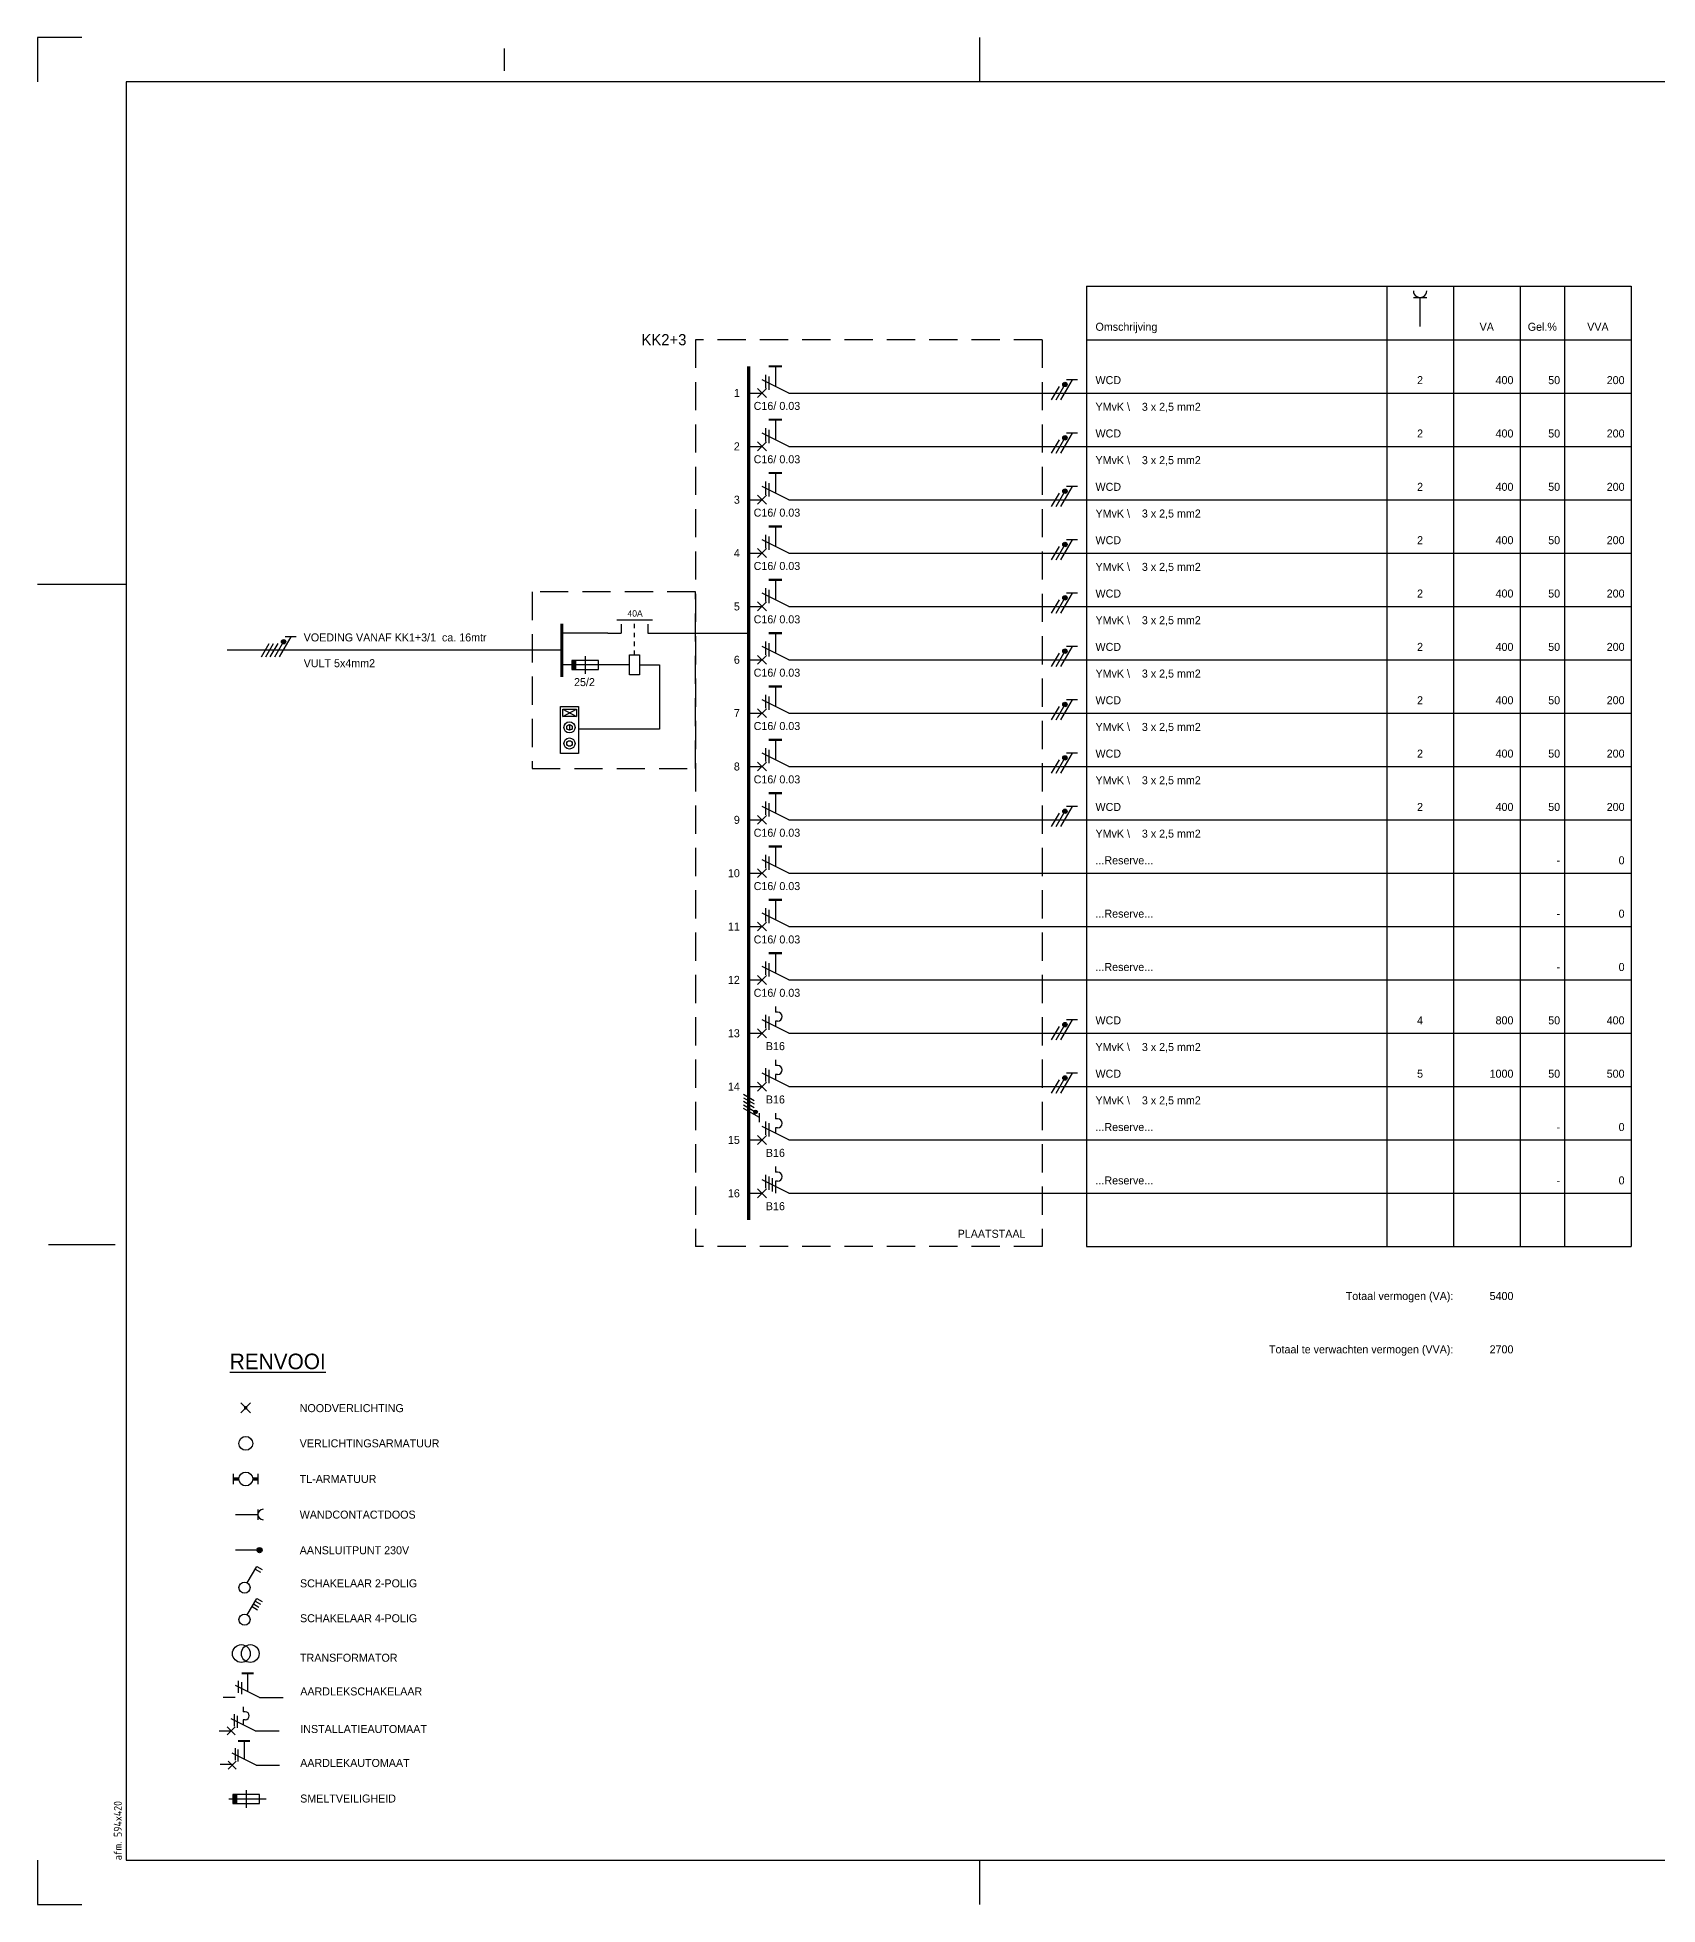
# Model space of a CAD drawing. Header units: millimetres. Extents: x 0 to 594, y 0 to 420.
# Drawn here: x 0 to 364.4, y 0 to 420 of the extents above; entities that cross this region are included whole.
import ezdxf
from ezdxf.enums import TextEntityAlignment as Align

# ---------------------------------------------------------------- set-up
doc = ezdxf.new("R2010")
doc.units = ezdxf.units.MM
doc.linetypes.add('HIDDEN', pattern=[9.525, 6.35, -3.175])
doc.linetypes.add('STABI11', pattern=[2, 1, -1])
doc.layers.get('0').update_dxf_attribs({"linetype": 'CONTINUOUS'})
for name, color, linetype in [('00att018', 1, 'CONTINUOUS'), ('00kad018', 1, 'CONTINUOUS'), ('00kad070', 5, 'CONTINUOUS'), ('BL$2----_KADER', 7, 'CONTINUOUS'), ('EL$1----', 3, 'CONTINUOUS'), ('EL$1----_KK2+3', 3, 'CONTINUOUS')]:
    doc.layers.add(name, color=color, linetype=linetype)
doc.styles.add('BURO-018', font='BUROFONT', dxfattribs={"height": 1.8})
doc.styles.add('BURO-035', font='BUROFONT.shx', dxfattribs={"height": 3.5})
doc.styles.add('ISO', font='isocp.shx')

# ---------------------------------------------------------------- blocks, each defined once
blk = doc.blocks.new('A$C6BEE4A7F')
at = {"color": 0, "linetype": 'Continuous'}
for p, q in [((10.16, 3.75), (10.16, 5.25)), ((7.91, 3.75), (12.41, 3.75)), ((7.91, 1.5), (7.91, 3.75)), ((7.91, 3), (7.91, 3)), ((12.41, 1.5), (7.91, 1.5)), ((10.16, 1.5), (10.16, 0)), ((12.41, 3.75), (12.41, 1.5))]:
    blk.add_line(p, q, dxfattribs=at)
at = {"color": 0, "linetype": 'STABI11'}
blk.add_line((7.91, 2.62), (0, 2.62), dxfattribs=at)
blk = doc.blocks.new('M18')
at = {"color": 0, "linetype": 'Continuous'}
for p, q in [((-3, 23), (-3, 31)), ((-2, 30), (0, 30)), ((0, 30), (0, 33)), ((-2, 24), (0, 24)), ((0, 21), (0, 24))]:
    blk.add_line(p, q, dxfattribs=at)
at = {"color": 1, "style": 'BURO-018'}
blk.add_attdef('E_VRIJ1', (-6, 24), '', height=1.8, rotation=90, dxfattribs=at)
at = {"color": 1, "linetype": 'Continuous', "style": 'BURO-018'}
blk.add_attdef('E_IMS', text='', height=1.8, rotation=90, dxfattribs=at).set_placement((3, 24), align=Align.TOP_LEFT)
blk = doc.blocks.new('0721011F')
at = {"color": 0, "linetype": 'Continuous'}
blk.add_line((-2, -3), (2, -3), dxfattribs=at)
blk = doc.blocks.new('072102A')
at = {"color": 0, "linetype": 'Continuous'}
for p, q in [((1, 0), (-1, 0)), ((-1, 0), (-1, -6)), ((1, -6), (1, 0)), ((-1, -6), (1, -6))]:
    blk.add_line(p, q, dxfattribs=at)
blk.add_solid([(1, -5), (1, -6), (-1, -5), (-1, -6)], dxfattribs=at)
at = {"color": 0, "linetype": 'Continuous', "style": 'BURO-018', "flags": 1}
for tag, p in [('E_ID', (0, 0)), ('E_MATCODE', (0, -5))]:
    blk.add_attdef(tag, p, '', height=1.8, dxfattribs=at)
at = {"color": 0, "linetype": 'Continuous', "style": 'BURO-018'}
blk.add_attdef('E_KODE', text='', height=1.8, dxfattribs=at).set_placement((-3, -3), align=Align.MIDDLE_RIGHT)
blk = doc.blocks.new('HL3')
at = {"color": 0, "linetype": 'Continuous'}
for p, q in [((-3, 6.98), (-3, 4.48)), ((-3, 5.73), (1.5, 3.13)), ((1.5, 2.13), (-1.5, 3.87)), ((1.5, 1.13), (-1.5, 2.87)), ((1.5, 0.13), (-1.5, 1.87)), ((1.5, -0.87), (-1.5, 0.87))]:
    blk.add_line(p, q, dxfattribs=at)
at = {"color": 0, "linetype": 'Continuous', "const_width": 0.5}
blk.add_lwpolyline([(-1.68, 4.12, 1), (-2.18, 4.12, 1)], format="xyb", close=True, dxfattribs=at)
at = {"color": 0, "linetype": 'Continuous'}
blk.add_circle((-1.93, 4.12), 0.5, dxfattribs=at)
blk = doc.blocks.new('RENV_DION')
at = {"layer": 'EL$1----', "linetype": 'Continuous'}
for p, q in [((485.12, 256.64), (487.32, 254.44)), ((487.32, 256.64), (485.12, 254.44)), ((483.5, 238.37), (483.5, 240.7)), ((488.94, 240.7), (488.94, 238.37)), ((483.89, 231.54), (488.94, 231.54)), ((488.94, 232.7), (488.94, 230.37)), ((489.33, 223.54), (483.89, 223.54)), ((486.57, 208.98), (488.69, 212.65)), ((487.64, 210.83), (488.85, 210.13)), ((487.99, 211.43), (489.2, 210.73)), ((488.34, 212.04), (489.55, 211.34)), ((488.69, 212.65), (489.9, 211.95)), ((484.62, 191.43), (484.62, 194.13)), ((485.3, 193.8), (485.3, 191.1)), ((486.65, 195.82), (486.65, 191.77)), ((489.35, 190.42), (483.95, 193.12)), ((488.36, 182.91), (482.96, 185.61)), ((483.63, 186.63), (483.63, 183.93)), ((484.31, 186.29), (484.31, 183.59)), ((485.66, 188.31), (485.66, 187.19)), ((486.11, 187.19), (485.66, 187.19)), ((486.11, 185.39), (485.66, 185.39)), ((485.66, 185.39), (485.66, 184.26)), ((480.26, 182.91), (482.96, 182.91)), ((482.06, 183.81), (483.86, 182.01)), ((483.86, 183.81), (482.06, 182.01)), ((488.36, 182.91), (493.76, 182.91)), ((488.54, 175.18), (483.14, 177.88)), ((485.84, 180.58), (485.84, 176.53)), ((484.04, 176.08), (482.24, 174.28)), ((482.24, 176.08), (484.04, 174.28)), ((489.31, 168.57), (483.31, 168.57)), ((483.31, 168.57), (483.31, 166.57)), ((486.31, 169.57), (486.31, 165.57)), ((489.31, 166.57), (489.31, 168.57)), ((482.39, 167.57), (490.81, 167.57)), ((483.31, 166.57), (489.31, 166.57))]:
    blk.add_line(p, q, dxfattribs=at)
at = {"layer": 'EL$1----', "color": 3, "linetype": 'Continuous'}
for p, q in [((486.57, 216.18), (488.69, 219.85)), ((488.34, 219.25), (489.55, 218.55)), ((488.69, 219.85), (489.9, 219.15))]:
    blk.add_line(p, q, dxfattribs=at)
at = {"layer": 'EL$1----'}
for p, q in [((483.86, 190.42), (481.16, 190.42)), ((489.35, 190.42), (494.66, 190.42)), ((483.9, 176.31), (483.9, 179.01)), ((484.49, 175.97), (484.49, 178.67)), ((483.14, 175.29), (480.44, 175.29)), ((488.54, 175.18), (493.85, 175.18))]:
    blk.add_line(p, q, dxfattribs=at)
at = {"layer": 'EL$1----', "linetype": 'Continuous'}
for points, const_width in [([(486.41, 255.54, 1), (486.02, 255.54, 1)], 0.389), ([(489.33, 223.83, 1), (489.33, 223.24, 1)], 0.583)]:
    blk.add_lwpolyline(points, format="xyb", close=True, dxfattribs=dict(at, const_width=const_width))
for points, const_width in [([(484.66, 239.54), (483.5, 239.54)], 0.778), ([(487.77, 239.54), (488.94, 239.54)], 0.778), ([(485.3, 195.82), (488, 195.82)], 0.45), ([(484.49, 180.58), (487.19, 180.58)], 0.45)]:
    blk.add_lwpolyline(points, dxfattribs=dict(at, const_width=const_width))
for centre, radius in [((486.22, 247.54), 1.56), ((486.22, 239.54), 1.56), ((489.33, 223.54), 0.583), ((485.95, 207.9), 1.25), ((485.24, 200.27), 2), ((487.24, 200.27), 2)]:
    blk.add_circle(centre, radius, dxfattribs=at)
at = {"layer": 'EL$1----', "color": 3, "linetype": 'Continuous'}
blk.add_circle((485.95, 215.1), 1.25, dxfattribs=at)
at = {"layer": 'EL$1----', "linetype": 'Continuous'}
for centre, radius, start, end in [((490.11, 231.54), 1.17, 90, 270), ((486.11, 186.29), 0.9, 270, 90)]:
    blk.add_arc(centre, radius, start, end, dxfattribs=at)
blk.add_solid([(483.31, 168.57), (484.31, 168.57), (483.31, 166.57), (484.31, 166.57)], dxfattribs=at)
at = {"layer": 'EL$1----', "color": 3, "style": 'BURO-035'}
blk.add_text('%%URENVOOI', height=3.5, dxfattribs=at).set_placement((482.63, 264.23))
at = {"layer": 'EL$1----', "color": 1, "style": 'BURO-018'}
for s, p in [('NOODVERLICHTING', (498.36, 255.47)), ('VERLICHTINGSARMATUUR', (498.36, 247.55)), ('TL-ARMATUUR', (498.36, 239.54)), ('WANDCONTACTDOOS', (498.36, 231.52)), ('AANSLUITPUNT 230V', (498.36, 223.5)), ('SCHAKELAAR 2-POLIG', (498.43, 216.06)), ('SCHAKELAAR 4-POLIG', (498.43, 208.21)), ('TRANSFORMATOR', (498.43, 199.33)), ('AARDLEKSCHAKELAAR', (498.49, 191.75)), ('INSTALLATIEAUTOMAAT', (498.49, 183.3)), ('AARDLEKAUTOMAAT', (498.47, 175.66)), ('SMELTVEILIGHEID', (498.47, 167.66))]:
    blk.add_text(s, height=1.8, dxfattribs=at).set_placement(p, align=Align.MIDDLE_LEFT)
blk = doc.blocks.new('a2-windesheim-hor')
at = {"layer": '00kad018', "color": 1}
for p, q in [((0, 420), (0, 410)), ((10, 420), (0, 420)), ((212, 410), (212, 420)), ((105, 417.5), (105, 412.5)), ((0, 297), (20, 297)), ((2.5, 148.5), (17.5, 148.5)), ((0, 10), (0, 0)), ((212, 0), (212, 10)), ((0, 0), (10, 0))]:
    blk.add_line(p, q, dxfattribs=at)
at = {"layer": '00kad070', "color": 5}
for p, q in [((584, 410), (20, 410)), ((20, 410), (20, 10)), ((20, 10), (584, 10))]:
    blk.add_line(p, q, dxfattribs=at)
at = {"layer": '00att018', "color": 1, "style": 'ISO'}
blk.add_text('afm. 594x420', height=1.8, rotation=90, dxfattribs=at).set_placement((19, 10))
blk = doc.blocks.new('L1')
at = {"color": 0, "linetype": 'Continuous'}
for p, q in [((-3, 73.98), (-3, 71.48)), ((-3, 72.73), (1.5, 70.13)), ((1.5, 69.13), (-1.5, 70.87)), ((1.5, 68.13), (-1.5, 69.87))]:
    blk.add_line(p, q, dxfattribs=at)
at = {"color": 0, "linetype": 'Continuous', "const_width": 0.5}
blk.add_lwpolyline([(-1.68, 71.12, 1), (-2.18, 71.12, 1)], format="xyb", close=True, dxfattribs=at)
at = {"color": 0, "linetype": 'Continuous'}
blk.add_circle((-1.93, 71.12), 0.5, dxfattribs=at)
blk = doc.blocks.new('111104')
at = {"color": 0, "linetype": 'Continuous'}
for p, q in [((-3, 6.98), (-3, 4.48)), ((-3, 5.73), (1.5, 3.13)), ((1.5, 2.13), (-1.5, 3.87)), ((1.5, 1.13), (-1.5, 2.87)), ((1.5, 0.13), (-1.5, 1.87)), ((1.5, -0.87), (-1.5, 0.87))]:
    blk.add_line(p, q, dxfattribs=at)
at = {"color": 0, "linetype": 'Continuous', "const_width": 0.5}
blk.add_lwpolyline([(-1.68, 4.12, 1), (-2.18, 4.12, 1)], format="xyb", close=True, dxfattribs=at)
at = {"color": 0, "linetype": 'Continuous'}
blk.add_circle((-1.93, 4.12), 0.5, dxfattribs=at)
blk = doc.blocks.new('B8')
at = {"color": 0, "linetype": 'Continuous'}
for p, q in [((0, 9), (0, 21)), ((0, 9), (-3, 3)), ((-6, 6), (-1.5, 6)), ((-3.75, 4.5), (-0.75, 4.5)), ((-4.12, 3.75), (-1.12, 3.75)), ((-1, 2), (1, 4)), ((-1, 4), (1, 2)), ((0, 0), (0, 3))]:
    blk.add_line(p, q, dxfattribs=at)
at = {"color": 0, "linetype": 'Continuous', "const_width": 0.5}
blk.add_lwpolyline([(-6, 4.5), (-6, 7.5)], dxfattribs=at)
at = {"color": 1, "style": 'BURO-018'}
blk.add_attdef('E_VRIJ1', (-3, 12), '', height=1.8, rotation=90, dxfattribs=at)
at = {"color": 1, "linetype": 'Continuous', "style": 'BURO-018'}
blk.add_attdef('E_IAAN', text='', height=1.8, rotation=90, dxfattribs=at).set_placement((2, 6.9), align=Align.TOP_LEFT)
blk.add_attdef('E_IAA', text='', height=1.8, rotation=90, dxfattribs=at).set_placement((2, 6.2), align=Align.TOP_RIGHT)
blk = doc.blocks.new('m1')
at = {"color": 0, "linetype": 'Continuous'}
blk.add_line((0, 21), (0, 33), dxfattribs=at)
blk = doc.blocks.new('b1s')
at = {"color": 0, "linetype": 'Continuous'}
blk.add_line((0, 33), (0, 54), dxfattribs=at)
blk = doc.blocks.new('m1s')
at = {"color": 0, "linetype": 'Continuous'}
blk.add_line((0, 54), (0, 66), dxfattribs=at)
blk = doc.blocks.new('B3')
at = {"color": 0, "linetype": 'Continuous'}
for p, q in [((0, 9), (0, 21)), ((0, 9), (-3, 3)), ((-6, 6), (-4.75, 6)), ((-4.75, 6.5), (-4.75, 6)), ((-3.75, 4.5), (-0.75, 4.5)), ((-2.75, 6.5), (-2.75, 6)), ((-2.75, 6), (-1.5, 6)), ((-4.125, 3.75), (-1.125, 3.75)), ((-1, 4), (1, 2)), ((-1, 2), (1, 4)), ((0, 0), (0, 3))]:
    blk.add_line(p, q, dxfattribs=at)
blk.add_arc((-3.75, 6.5), 1, 0, 180, dxfattribs=at)
at = {"color": 1, "style": 'BURO-018'}
blk.add_attdef('E_VRIJ1', (-3, 12), '', height=1.8, rotation=90, dxfattribs=at)
at = {"color": 1, "linetype": 'Continuous', "style": 'BURO-018'}
blk.add_attdef('E_IIA', text='', height=1.8, rotation=90, dxfattribs=at).set_placement((2, 6), align=Align.TOP_CENTER)
blk = doc.blocks.new('B5')
at = {"color": 0, "linetype": 'Continuous'}
for p, q in [((0, 9), (0, 21)), ((0, 9), (-3, 3)), ((-6, 6), (-4.75, 6)), ((-4.75, 6.5), (-4.75, 6)), ((-3.75, 4.5), (-0.75, 4.5)), ((-3.375, 5.25), (-0.375, 5.25)), ((-2.75, 6.5), (-2.75, 6)), ((-2.75, 6), (0, 6)), ((-4.125, 3.75), (-1.125, 3.75)), ((-1, 2), (1, 4)), ((-1, 4), (1, 2)), ((0, 0), (0, 3))]:
    blk.add_line(p, q, dxfattribs=at)
blk.add_arc((-3.75, 6.5), 1, 0, 180, dxfattribs=at)
at = {"color": 1, "style": 'BURO-018'}
blk.add_attdef('E_VRIJ1', (-3, 12), '', height=1.8, rotation=90, dxfattribs=at)
at = {"color": 1, "linetype": 'Continuous', "style": 'BURO-018'}
blk.add_attdef('E_IIA', text='', height=1.8, rotation=90, dxfattribs=at).set_placement((2, 6), align=Align.TOP_CENTER)
blk = doc.blocks.new('KOLNR6')
at = {"color": 0, "linetype": 'Continuous'}
for p, q in [((-3.5, -1.5), (-3.5, 1.5)), ((3, 0), (-3.5, 0))]:
    blk.add_line(p, q, dxfattribs=at)
blk.add_arc((-5, 0), 1.5, 270, 90, dxfattribs=at)

msp = doc.modelspace()

# ---------------------------------------------------------------- linework, layer by layer
at = {"layer": 'EL$1----', "ltscale": 0.2}
for p, q in [((128.34, 286), (117.98, 286)), ((140.34, 286), (160, 286)), ((117.98, 282.13), (42.69, 282.13)), ((120.69, 278.84), (117.98, 278.84)), ((131.72, 278.84), (121.22, 278.84)), ((139.97, 278.84), (139.97, 264.39)), ((139.97, 264.39), (121.69, 264.39))]:
    msp.add_line(p, q, dxfattribs=at)
at = {"layer": 'EL$1----'}
for p, q in [((136.97, 278.84), (139.97, 278.84)), ((118.16, 268.9), (121.27, 267.25)), ((118.16, 267.25), (121.27, 268.9)), ((119.69, 265.41), (119.69, 264.16))]:
    msp.add_line(p, q, dxfattribs=at)
at = {"layer": 'EL$1----', "color": 1, "linetype": 'HIDDEN'}
msp.add_lwpolyline([(148, 295.27), (111.27, 295.27), (111.27, 255.52), (148, 255.52)], close=True, dxfattribs=at)
at = {"layer": 'EL$1----', "ltscale": 0.2, "const_width": 0.7}
msp.add_lwpolyline([(117.98, 276.13), (117.98, 288.13)], dxfattribs=at)
at = {"layer": 'EL$1----', "ltscale": 0.2}
msp.add_lwpolyline([(121.69, 269.5), (121.69, 258.89), (117.69, 258.89), (117.69, 269.5)], close=True, dxfattribs=at)
at = {"layer": 'EL$1----'}
msp.add_lwpolyline([(118.16, 268.9), (121.27, 268.9), (121.27, 267.25), (118.16, 267.25)], close=True, dxfattribs=at)
at = {"layer": 'EL$1----', "ltscale": 0.2}
for centre, radius in [((119.69, 264.79), 1.25), ((119.69, 264.79), 0.625), ((119.69, 261.17), 1.25), ((119.69, 261.17), 0.625)]:
    msp.add_circle(centre, radius, dxfattribs=at)
at = {"layer": 'EL$1----_KK2+3', "color": 1}
for p, q in [((236, 364), (236, 148)), ((236, 364), (358.5, 364)), ((303.5, 364), (303.5, 148)), ((318.5, 364), (318.5, 148)), ((333.5, 364), (333.5, 148)), ((343.5, 364), (343.5, 148)), ((358.5, 364), (358.5, 148)), ((236, 352), (358.5, 352)), ((236, 148), (358.5, 148))]:
    msp.add_line(p, q, dxfattribs=at)
at = {"layer": 'EL$1----_KK2+3', "color": 1, "linetype": 'HIDDEN'}
for p, q in [((148, 352), (148, 148)), ((226, 352), (148, 352)), ((226, 352), (226, 148)), ((226, 148), (148, 148))]:
    msp.add_line(p, q, dxfattribs=at)
at = {"layer": 'EL$1----_KK2+3'}
for p, q in [((226, 340), (358.5, 340)), ((226, 328), (358.5, 328)), ((226, 316), (358.5, 316)), ((226, 304), (358.5, 304)), ((226, 292), (358.5, 292)), ((226, 280), (358.5, 280)), ((226, 268), (358.5, 268)), ((226, 256), (358.5, 256)), ((226, 244), (358.5, 244)), ((226, 232), (358.5, 232)), ((226, 220), (358.5, 220)), ((226, 208), (358.5, 208)), ((226, 196), (358.5, 196)), ((226, 184), (358.5, 184)), ((226, 172), (358.5, 172)), ((226, 160), (358.5, 160))]:
    msp.add_line(p, q, dxfattribs=at)
for points in [[(160, 334, 0.7, 0.7, 0), (160, 346, 0.7, 0.7, 0)], [(160, 322, 0.7, 0.7, 0), (160, 334, 0.7, 0.7, 0)], [(160, 310, 0.7, 0.7, 0), (160, 322, 0.7, 0.7, 0)], [(160, 298, 0.7, 0.7, 0), (160, 310, 0.7, 0.7, 0)], [(160, 286, 0.7, 0.7, 0), (160, 298, 0.7, 0.7, 0)], [(160, 274, 0.7, 0.7, 0), (160, 286, 0.7, 0.7, 0)], [(160, 262, 0.7, 0.7, 0), (160, 274, 0.7, 0.7, 0)], [(160, 250, 0.7, 0.7, 0), (160, 262, 0.7, 0.7, 0)], [(160, 238, 0.7, 0.7, 0), (160, 250, 0.7, 0.7, 0)], [(160, 226, 0.7, 0.7, 0), (160, 238, 0.7, 0.7, 0)], [(160, 214, 0.7, 0.7, 0), (160, 226, 0.7, 0.7, 0)], [(160, 202, 0.7, 0.7, 0), (160, 214, 0.7, 0.7, 0)], [(160, 190, 0.7, 0.7, 0), (160, 202, 0.7, 0.7, 0)], [(160, 178, 0.7, 0.7, 0), (160, 190, 0.7, 0.7, 0)], [(160, 166, 0.7, 0.7, 0), (160, 178, 0.7, 0.7, 0)], [(160, 154, 0.7, 0.7, 0), (160, 166, 0.7, 0.7, 0)]]:
    msp.add_lwpolyline(points, format="xyseb", dxfattribs=at)

# ---------------------------------------------------------------- block references
at = {"layer": 'BL$2----_KADER'}
for name, p in [('a2-windesheim-hor', (0, 0)), ('RENV_DION', (-439.35, -143.79))]:
    msp.add_blockref(name, p, dxfattribs=at)
at = {"layer": 'EL$1----', "rotation": 270}
for name, p in [('L1', (160, 340)), ('L1', (160, 328)), ('L1', (160, 316)), ('L1', (160, 304)), ('L1', (160, 292)), ('M18', (107.34, 286)), ('L1', (160, 280)), ('L1', (160, 268)), ('L1', (160, 256)), ('L1', (160, 244)), ('L1', (160, 196)), ('L1', (160, 184))]:
    msp.add_blockref(name, p, dxfattribs=at)
at = {"layer": 'EL$1----', "ltscale": 0.2, "rotation": 270}
for name, p in [('A$C6BEE4A7F', (131.72, 289)), ('HL3', (51.27, 282.13)), ('0721011F', (126.22, 278.84))]:
    msp.add_blockref(name, p, dxfattribs=at)
at = {"layer": 'EL$1----', "ltscale": 0.2}
ref = msp.add_blockref('072102A', (126.22, 278.84), dxfattribs=dict(at, rotation=270))
ref.add_attrib('E_KODE', '25/2', dxfattribs={"layer": '0', "color": 1, "linetype": 'Continuous', "height": 1.8, "style": 'BURO-018'}).set_placement((125.4, 274.98), align=Align.MIDDLE_RIGHT)
at = {"layer": 'EL$1----', "xscale": 0.8, "yscale": 0.8, "zscale": 0.8, "rotation": 180}
msp.add_blockref('111104', (160, 181.6), dxfattribs=at)
at = {"layer": 'EL$1----_KK2+3', "rotation": 270}
for name, p in [('KOLNR6', (311, 358)), ('m1', (160, 340)), ('b1s', (160, 340)), ('m1s', (160, 340)), ('m1', (160, 328)), ('b1s', (160, 328)), ('m1s', (160, 328)), ('m1', (160, 316)), ('b1s', (160, 316)), ('m1s', (160, 316)), ('m1', (160, 304)), ('b1s', (160, 304)), ('m1s', (160, 304)), ('m1', (160, 292)), ('b1s', (160, 292)), ('m1s', (160, 292)), ('m1', (160, 280)), ('b1s', (160, 280)), ('m1s', (160, 280)), ('m1', (160, 268)), ('b1s', (160, 268)), ('m1s', (160, 268)), ('m1', (160, 256)), ('b1s', (160, 256)), ('m1s', (160, 256)), ('m1', (160, 244)), ('b1s', (160, 244)), ('m1s', (160, 244)), ('m1', (160, 232)), ('b1s', (160, 232)), ('m1s', (160, 232)), ('m1', (160, 220)), ('b1s', (160, 220)), ('m1s', (160, 220)), ('m1', (160, 208)), ('b1s', (160, 208)), ('m1s', (160, 208)), ('m1', (160, 196)), ('b1s', (160, 196)), ('m1s', (160, 196)), ('m1', (160, 184)), ('b1s', (160, 184)), ('m1s', (160, 184)), ('m1', (160, 172)), ('b1s', (160, 172)), ('m1s', (160, 172)), ('m1', (160, 160)), ('b1s', (160, 160)), ('m1s', (160, 160))]:
    msp.add_blockref(name, p, dxfattribs=at)
for name, p, values in [('B8', (160, 340), {'E_IAA': 'C16/', 'E_IAAN': '0.03'}), ('B8', (160, 328), {'E_IAA': 'C16/', 'E_IAAN': '0.03'}), ('B8', (160, 316), {'E_IAA': 'C16/', 'E_IAAN': '0.03'}), ('B8', (160, 304), {'E_IAA': 'C16/', 'E_IAAN': '0.03'}), ('B8', (160, 292), {'E_IAA': 'C16/', 'E_IAAN': '0.03'}), ('B8', (160, 280), {'E_IAA': 'C16/', 'E_IAAN': '0.03'}), ('B8', (160, 268), {'E_IAA': 'C16/', 'E_IAAN': '0.03'}), ('B8', (160, 256), {'E_IAA': 'C16/', 'E_IAAN': '0.03'}), ('B8', (160, 244), {'E_IAA': 'C16/', 'E_IAAN': '0.03'}), ('B8', (160, 232), {'E_IAA': 'C16/', 'E_IAAN': '0.03'}), ('B8', (160, 220), {'E_IAA': 'C16/', 'E_IAAN': '0.03'}), ('B8', (160, 208), {'E_IAA': 'C16/', 'E_IAAN': '0.03'}), ('B3', (160, 196), {'E_IIA': 'B16'}), ('B3', (160, 184), {'E_IIA': 'B16'}), ('B3', (160, 172), {'E_IIA': 'B16'}), ('B5', (160, 160), {'E_IIA': 'B16'})]:
    msp.add_blockref(name, p, dxfattribs=at).add_auto_attribs(values)

# ---------------------------------------------------------------- texts
at = {"layer": 'EL$1----', "color": 1, "ltscale": 0.2, "style": 'BURO-018'}
msp.add_text('40A', height=1.44, dxfattribs=at).set_placement((132.73, 289.71))
at = {"layer": 'EL$1----', "color": 1, "linetype": 'Continuous', "ltscale": 0.2, "style": 'BURO-018'}
msp.add_text('VOEDING VANAF KK1+3/1  ca. 16mtr', height=1.8, dxfattribs=at).set_placement((59.91, 284.13))
msp.add_text('VULT 5x4mm2', height=1.8, dxfattribs=at).set_placement((59.91, 280.13), align=Align.TOP_LEFT)
at = {"layer": 'EL$1----', "color": 1, "style": 'BURO-018'}
msp.add_text('PLAATSTAAL', height=1.8, dxfattribs=at).set_placement((207, 150))
at = {"layer": 'EL$1----_KK2+3', "color": 2, "style": 'BURO-018'}
msp.add_text('KK2+3', height=2.5, dxfattribs=at).set_placement((146, 352), align=Align.MIDDLE_RIGHT)
at = {"layer": 'EL$1----_KK2+3', "color": 1, "style": 'BURO-018'}
for s, p in [('Omschrijving', (238, 354)), ('WCD', (238, 342)), ('YMvK \\    3 x 2,5 mm2', (238, 336)), ('WCD', (238, 330)), ('YMvK \\    3 x 2,5 mm2', (238, 324)), ('WCD', (238, 318)), ('YMvK \\    3 x 2,5 mm2', (238, 312)), ('WCD', (238, 306)), ('YMvK \\    3 x 2,5 mm2', (238, 300)), ('WCD', (238, 294)), ('YMvK \\    3 x 2,5 mm2', (238, 288)), ('WCD', (238, 282)), ('YMvK \\    3 x 2,5 mm2', (238, 276)), ('WCD', (238, 270)), ('YMvK \\    3 x 2,5 mm2', (238, 264)), ('WCD', (238, 258)), ('YMvK \\    3 x 2,5 mm2', (238, 252)), ('WCD', (238, 246)), ('YMvK \\    3 x 2,5 mm2', (238, 240)), ('...Reserve...', (238, 234)), ('...Reserve...', (238, 222)), ('...Reserve...', (238, 210)), ('WCD', (238, 198)), ('YMvK \\    3 x 2,5 mm2', (238, 192)), ('WCD', (238, 186)), ('YMvK \\    3 x 2,5 mm2', (238, 180)), ('...Reserve...', (238, 174)), ('...Reserve...', (238, 162))]:
    msp.add_text(s, height=1.8, dxfattribs=at).set_placement(p)
for s, p in [('VA', (326, 354)), ('Gel.%', (338.5, 354)), ('VVA', (351, 354)), ('2', (311, 342)), ('2', (311, 330)), ('2', (311, 318)), ('2', (311, 306)), ('2', (311, 294)), ('2', (311, 282)), ('2', (311, 270)), ('2', (311, 258)), ('2', (311, 246)), ('4', (311, 198)), ('5', (311, 186))]:
    msp.add_text(s, height=1.8, dxfattribs=at).set_placement(p, align=Align.CENTER)
for s, p in [('1', (158, 340)), ('2', (158, 328)), ('3', (158, 316)), ('4', (158, 304)), ('5', (158, 292)), ('6', (158, 280)), ('7', (158, 268)), ('8', (158, 256)), ('9', (158, 244)), ('10', (158, 232)), ('11', (158, 220)), ('12', (158, 208)), ('13', (158, 196)), ('14', (158, 184)), ('15', (158, 172)), ('16', (158, 160))]:
    msp.add_text(s, height=1.8, dxfattribs=at).set_placement(p, align=Align.MIDDLE_RIGHT)
for s, p in [('400', (332, 342)), ('50', (342.5, 342)), ('200', (357, 342)), ('400', (332, 330)), ('50', (342.5, 330)), ('200', (357, 330)), ('400', (332, 318)), ('50', (342.5, 318)), ('200', (357, 318)), ('400', (332, 306)), ('50', (342.5, 306)), ('200', (357, 306)), ('400', (332, 294)), ('50', (342.5, 294)), ('200', (357, 294)), ('400', (332, 282)), ('50', (342.5, 282)), ('200', (357, 282)), ('400', (332, 270)), ('50', (342.5, 270)), ('200', (357, 270)), ('400', (332, 258)), ('50', (342.5, 258)), ('200', (357, 258)), ('400', (332, 246)), ('50', (342.5, 246)), ('200', (357, 246)), ('0', (357, 234)), ('-', (342.5, 234)), ('-', (342.5, 222)), ('0', (357, 222)), ('-', (342.5, 210)), ('0', (357, 210)), ('800', (332, 198)), ('50', (342.5, 198)), ('400', (357, 198)), ('1000', (332, 186)), ('50', (342.5, 186)), ('500', (357, 186)), ('-', (342.5, 174)), ('0', (357, 174)), ('0', (357, 162)), ('-', (342.5, 162)), ('Totaal vermogen (VA):', (318.5, 136)), ('5400', (332, 136)), ('Totaal te verwachten vermogen (VVA):', (318.5, 124)), ('2700', (332, 124))]:
    msp.add_text(s, height=1.8, dxfattribs=at).set_placement(p, align=Align.RIGHT)

doc.saveas('drawing.dxf')
